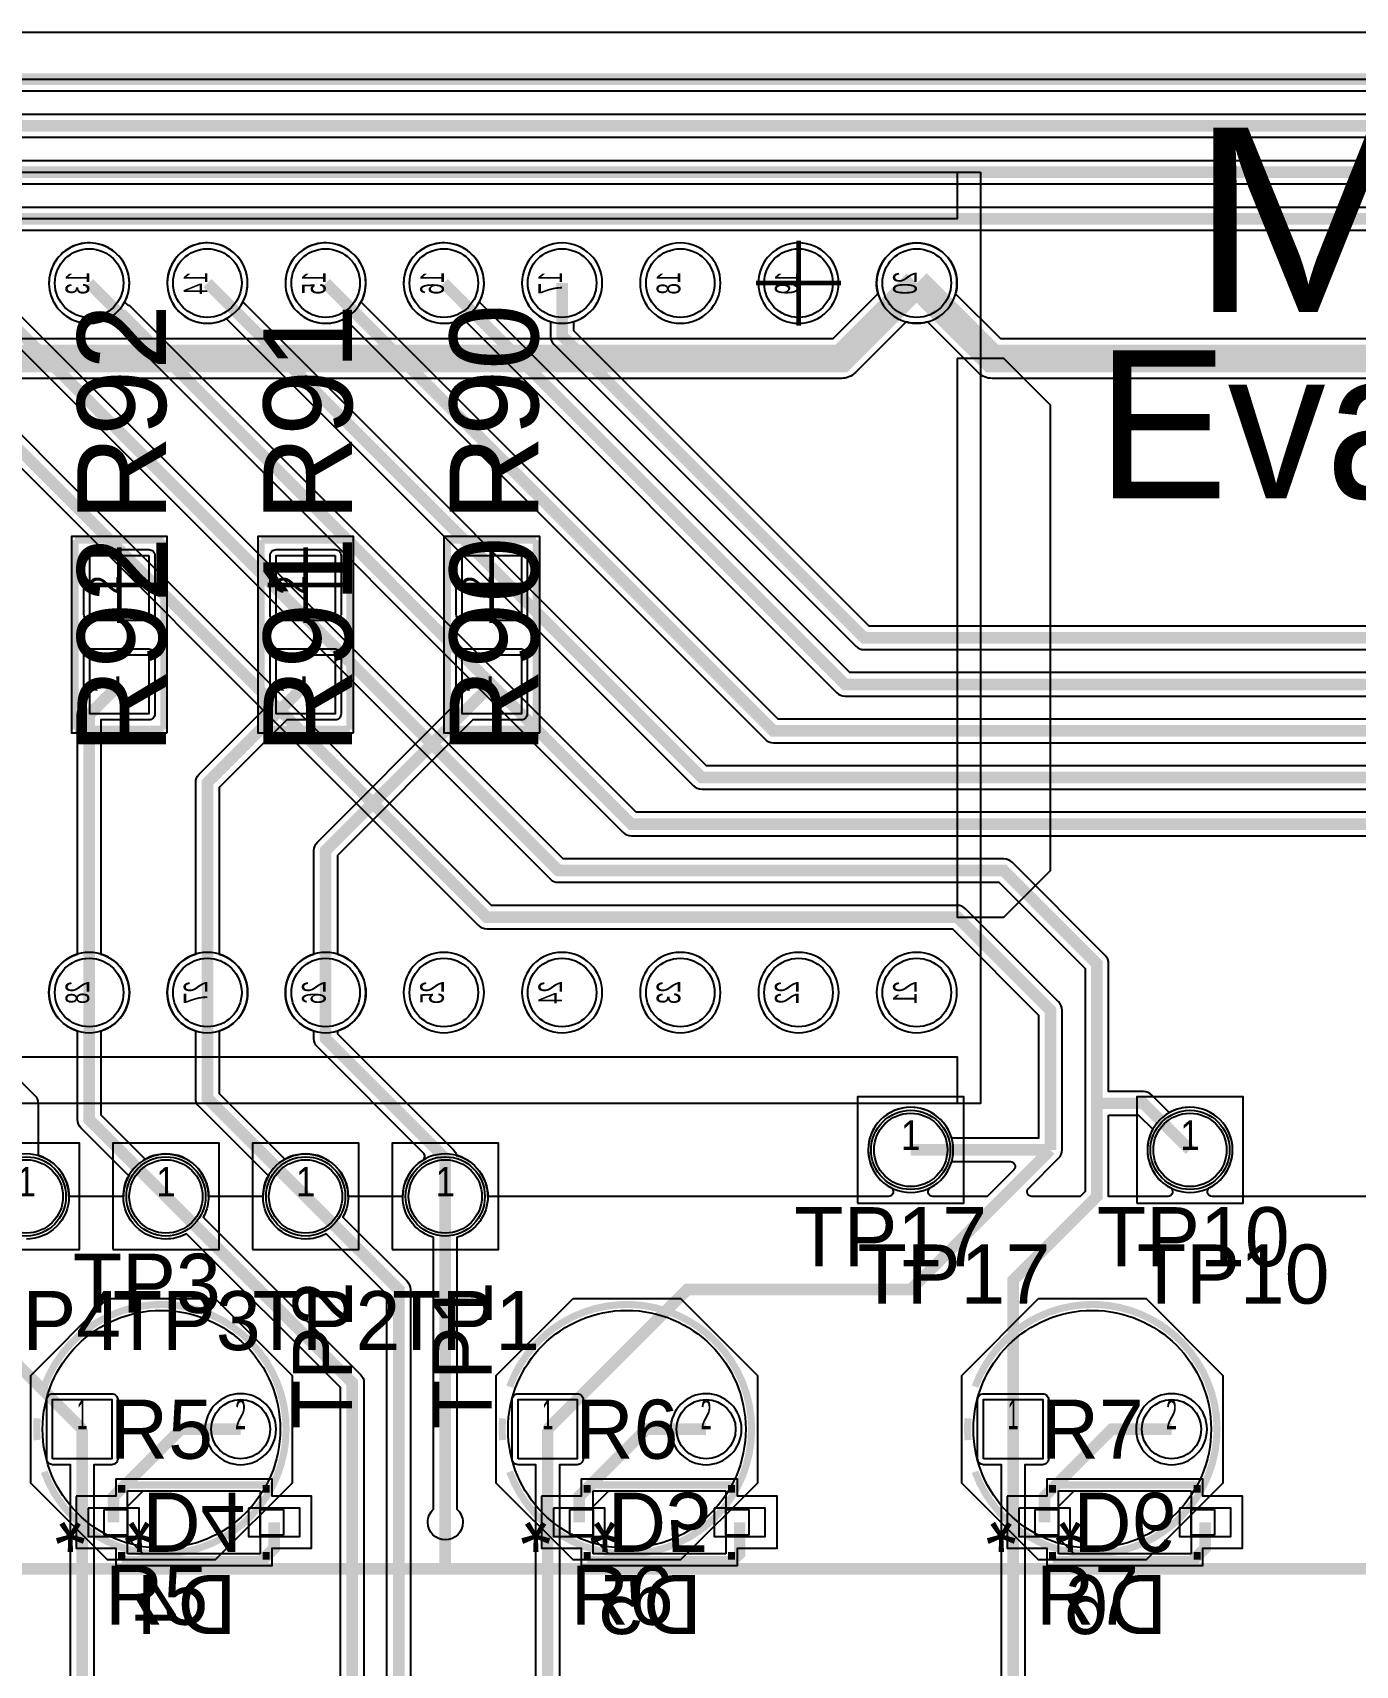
# Model space of a CAD drawing. Extents: x -64 to 44, y -64 to 41.
# Drawn here: x -32.86 to -4.45, y 4.93 to 40 of the extents above; entities that cross this region are included whole.
import ezdxf
from ezdxf.enums import TextEntityAlignment as Align

# ---------------------------------------------------------------- set-up
doc = ezdxf.new("R2010")
doc.units = 0
for name, color, linetype in [('ASSEMBLY', 12, 'CONTINUOUS'), ('BOND', 85, 'CONTINUOUS'), ('BOUND', 85, 'CONTINUOUS'), ('COND', 80, 'CONTINUOUS'), ('COND2', 2, 'CONTINUOUS'), ('PACKAGES', 202, 'CONTINUOUS'), ('SILK_SCREEN', 85, 'CONTINUOUS'), ('SOLDER_MASK', 85, 'CONTINUOUS'), ('TEXT', 142, 'CONTINUOUS')]:
    doc.layers.add(name, color=color, linetype=linetype)

msp = doc.modelspace()

# ---------------------------------------------------------------- linework, layer by layer
at = {"layer": 'ASSEMBLY'}
for points in [[(-12.5, 37), (-12.5, 17), (-63.5, 17), (-63.5, 37), (-12.5, 37)], [(-30.825, 8.3375), (-30.4875, 8.675)], [(-30.825, 8.675), (-27.975, 8.675)], [(-30.825, 7.325), (-30.825, 8.675)], [(-27.975, 8.675), (-27.975, 7.325)], [(-20.825, 8.3375), (-20.4875, 8.675)], [(-20.825, 8.675), (-17.975, 8.675)], [(-20.825, 7.325), (-20.825, 8.675)], [(-17.975, 8.675), (-17.975, 7.325)], [(-10.825, 8.3375), (-10.4875, 8.675)], [(-10.825, 8.675), (-7.975, 8.675)], [(-10.825, 7.325), (-10.825, 8.675)], [(-7.975, 8.675), (-7.975, 7.325)], [(-31.325, 7.725), (-31.325, 8.275)], [(-31.325, 8.275), (-30.825, 8.275)], [(-30.825, 8.275), (-30.825, 7.725)], [(-27.975, 7.725), (-27.975, 8.275)], [(-27.975, 8.275), (-27.475, 8.275)], [(-27.475, 8.275), (-27.475, 7.725)], [(-21.325, 7.725), (-21.325, 8.275)], [(-21.325, 8.275), (-20.825, 8.275)], [(-20.825, 8.275), (-20.825, 7.725)], [(-17.975, 7.725), (-17.975, 8.275)], [(-17.975, 8.275), (-17.475, 8.275)], [(-17.475, 8.275), (-17.475, 7.725)], [(-11.325, 7.725), (-11.325, 8.275)], [(-11.325, 8.275), (-10.825, 8.275)], [(-10.825, 8.275), (-10.825, 7.725)], [(-7.975, 7.725), (-7.975, 8.275)], [(-7.975, 8.275), (-7.475, 8.275)], [(-7.475, 8.275), (-7.475, 7.725)], [(-30.825, 7.725), (-31.325, 7.725)], [(-27.475, 7.725), (-27.975, 7.725)], [(-20.825, 7.725), (-21.325, 7.725)], [(-17.475, 7.725), (-17.975, 7.725)], [(-10.825, 7.725), (-11.325, 7.725)], [(-7.475, 7.725), (-7.975, 7.725)], [(-30.825, 7.6625), (-30.4875, 7.325)], [(-20.825, 7.6625), (-20.4875, 7.325)], [(-10.825, 7.6625), (-10.4875, 7.325)], [(-27.975, 7.325), (-30.825, 7.325)], [(-17.975, 7.325), (-20.825, 7.325)], [(-7.975, 7.325), (-10.825, 7.325)]]:
    msp.add_lwpolyline(points, dxfattribs=at)
at = {"layer": 'ASSEMBLY', "const_width": 0.1524}
for points in [[(-31.9525, 29.0988), (-30.0475, 29.0988)], [(-31.9525, 25.0348), (-31.9525, 29.0988)], [(-30.0475, 29.0988), (-30.0475, 25.0348)], [(-27.9525, 29.0988), (-26.0475, 29.0988)], [(-27.9525, 25.0348), (-27.9525, 29.0988)], [(-26.0475, 29.0988), (-26.0475, 25.0348)], [(-23.9525, 29.0988), (-22.0475, 29.0988)], [(-23.9525, 25.0348), (-23.9525, 29.0988)], [(-22.0475, 29.0988), (-22.0475, 25.0348)], [(-30.0475, 25.0348), (-31.9525, 25.0348)], [(-26.0475, 25.0348), (-27.9525, 25.0348)], [(-22.0475, 25.0348), (-23.9525, 25.0348)]]:
    msp.add_lwpolyline(points, dxfattribs=at)
at = {"layer": 'ASSEMBLY'}
for points in [[(-27.5455, 10, -1), (-32.6509, 10, -1), (-27.5455, 10)], [(-17.5455, 10, -1), (-22.6509, 10, -1), (-17.5455, 10)], [(-7.5455, 10, -1), (-12.6509, 10, -1), (-7.5455, 10)]]:
    msp.add_lwpolyline(points, format="xyb", dxfattribs=at)
at = {"layer": 'BOND'}
for points in [[(-30.365, 28.7686), (-30.365, 27.4986), (-31.635, 27.4986), (-31.635, 28.7686)], [(-26.365, 28.7686), (-26.365, 27.4986), (-27.635, 27.4986), (-27.635, 28.7686)], [(-22.365, 28.7686), (-22.365, 27.4986), (-23.635, 27.4986), (-23.635, 28.7686)], [(-30.365, 26.635), (-30.365, 25.365), (-31.635, 25.365), (-31.635, 26.635)], [(-26.365, 26.635), (-26.365, 25.365), (-27.635, 25.365), (-27.635, 26.635)], [(-22.365, 26.635), (-22.365, 25.365), (-23.635, 25.365), (-23.635, 26.635)]]:
    msp.add_lwpolyline(points, close=True, dxfattribs=at)
at = {"layer": 'BOUND'}
for points in [[(-12.5, 37), (-12.5, 17), (-63.5, 17), (-63.5, 37)], [(-29.9713, 24.9586), (-29.9713, 29.175), (-32.0287, 29.175), (-32.0287, 24.9586)], [(-25.9713, 24.9586), (-25.9713, 29.175), (-28.0287, 29.175), (-28.0287, 24.9586)], [(-21.9713, 24.9586), (-21.9713, 29.175), (-24.0287, 29.175), (-24.0287, 24.9586)], [(-15.143, 14.857), (-12.857, 14.857), (-12.857, 17.143), (-15.143, 17.143)], [(-9.143, 14.857), (-6.857, 14.857), (-6.857, 17.143), (-9.143, 17.143)], [(-34.143, 13.857), (-31.857, 13.857), (-31.857, 16.143), (-34.143, 16.143)], [(-31.143, 13.857), (-28.857, 13.857), (-28.857, 16.143), (-31.143, 16.143)], [(-28.143, 13.857), (-25.857, 13.857), (-25.857, 16.143), (-28.143, 16.143)], [(-25.143, 13.857), (-22.857, 13.857), (-22.857, 16.143), (-25.143, 16.143)], [(-31.2539, 12.8067), (-28.9425, 12.8067), (-27.2915, 11.1557), (-27.2915, 8.8443), (-28.9425, 7.1933), (-31.2539, 7.1933), (-32.9049, 8.8443), (-32.9049, 11.1557)], [(-21.2539, 12.8067), (-18.9425, 12.8067), (-17.2915, 11.1557), (-17.2915, 8.8443), (-18.9425, 7.1933), (-21.2539, 7.1933), (-22.9049, 8.8443), (-22.9049, 11.1557)], [(-11.2539, 12.8067), (-8.9425, 12.8067), (-7.2915, 11.1557), (-7.2915, 8.8443), (-8.9425, 7.1933), (-11.2539, 7.1933), (-12.9049, 8.8443), (-12.9049, 11.1557)], [(-31.929, 8.559), (-31.929, 7.441), (-31.079, 7.441), (-31.079, 7.071), (-27.721, 7.071), (-27.721, 7.441), (-26.871, 7.441), (-26.871, 8.559), (-27.721, 8.559), (-27.721, 8.929), (-31.079, 8.929), (-31.079, 8.559)], [(-21.929, 8.559), (-21.929, 7.441), (-21.079, 7.441), (-21.079, 7.071), (-17.721, 7.071), (-17.721, 7.441), (-16.871, 7.441), (-16.871, 8.559), (-17.721, 8.559), (-17.721, 8.929), (-21.079, 8.929), (-21.079, 8.559)], [(-11.929, 8.559), (-11.929, 7.441), (-11.079, 7.441), (-11.079, 7.071), (-7.721, 7.071), (-7.721, 7.441), (-6.871, 7.441), (-6.871, 8.559), (-7.721, 8.559), (-7.721, 8.929), (-11.079, 8.929), (-11.079, 8.559)]]:
    msp.add_lwpolyline(points, close=True, dxfattribs=at)
at = {"layer": 'COND'}
msp.add_lwpolyline([(-62.9999, 39), (42.9999, 39)], dxfattribs=at)
for points in [[(19.823, 32.5728), (-12.25, 32.5728, -0.198863), (-12.5521, 32.6979), (-13.6408, 33.7867), (-13.6685, 33.78, -0.058926), (-13.87, 33.7562, -0.058926), (-14.0715, 33.78), (-14.0992, 33.7867), (-15.1879, 32.6979, -0.198863), (-15.49, 32.5728), (-53, 32.5728, -1), (-53, 33.4272), (-15.667, 33.4272), (-14.7033, 34.3908), (-14.71, 34.4185, -0.058926), (-14.7338, 34.62, -1), (-13.0062, 34.62, -0.058926), (-13.03, 34.4185), (-13.0367, 34.3908), (-12.073, 33.4272), (20, 33.4272, -0.198863)], [(-26.2522, -11.7195), (-26.2522, 10.8955), (-29.5561, 14.1995), (-29.5889, 14.183, -0.117079), (-30, 14.0854, -0.414214), (-30.9146, 15, -0.117079), (-30.817, 15.4111), (-30.8005, 15.4439), (-31.8283, 16.4717, -0.198912), (-31.9022, 16.65), (-31.9022, 18.5538, -0.740257), (-31.9022, 20.2062), (-31.9022, 25.35, -0.198912), (-31.8283, 25.5283), (-31.7622, 25.5945), (-31.7622, 26.635, -0.414214), (-31.635, 26.7622), (-30.365, 26.7622, -0.414214), (-30.2378, 26.635), (-30.2378, 25.365, -0.414214), (-30.365, 25.2378), (-31.3978, 25.2378), (-31.3978, 20.2062, -0.740257), (-31.3978, 18.5538), (-31.3978, 16.7545), (-30.4439, 15.8005), (-30.4111, 15.817, -0.117079), (-30, 15.9146, -0.414214), (-29.0854, 15, -0.117079), (-29.183, 14.5889), (-29.1995, 14.5561), (-25.8217, 11.1783, -0.198912), (-25.7478, 11), (-25.7478, -11.7195, -0.212733)], [(-25.2522, -1.7195), (-25.2522, 12.8955), (-26.5561, 14.1995), (-26.5889, 14.183, -0.117079), (-27, 14.0854, -0.414214), (-27.9146, 15, -0.117079), (-27.817, 15.4111), (-27.8005, 15.4439), (-29.2883, 16.9317, -0.198912), (-29.3622, 17.11), (-29.3622, 18.5538, -0.740257), (-29.3622, 20.2062), (-29.3622, 23.89, -0.198912), (-29.2883, 24.0683), (-27.7622, 25.5945), (-27.7622, 26.635, -0.414214), (-27.635, 26.7622), (-26.365, 26.7622, -0.414214), (-26.2378, 26.635), (-26.2378, 25.365, -0.414214), (-26.365, 25.2378), (-27.4055, 25.2378), (-28.8578, 23.7855), (-28.8578, 20.2062, -0.740257), (-28.8578, 18.5538), (-28.8578, 17.2145), (-27.4439, 15.8005), (-27.4111, 15.817, -0.117079), (-27, 15.9146, -0.414214), (-26.0854, 15, -0.117079), (-26.183, 14.5889), (-26.1995, 14.5561), (-24.8217, 13.1783, -0.198912), (-24.7478, 13), (-24.7478, -1.7195, -0.212733)], [(-33.9378, 18.2945), (-32.8217, 17.1783, -0.198912), (-32.7478, 17), (-32.7478, 15.8799), (-32.7129, 15.8684, -0.323489), (-32.0854, 15, -0.414214), (-33, 14.0854, -0.117079)], [(-32.0522, 0.7622), (-32.0522, 9.2378), (-32.435, 9.2378, -0.414214), (-32.5622, 9.365), (-32.5622, 10.635, -0.414214), (-32.435, 10.7622), (-31.165, 10.7622, -0.414214), (-31.0378, 10.635), (-31.0378, 9.365, -0.414214), (-31.165, 9.2378), (-31.5478, 9.2378), (-31.5478, 0.7622)], [(-22.0522, 0.7622), (-22.0522, 9.2378), (-22.435, 9.2378, -0.414214), (-22.5622, 9.365), (-22.5622, 10.635, -0.414214), (-22.435, 10.7622), (-21.165, 10.7622, -0.414214), (-21.0378, 10.635), (-21.0378, 9.365, -0.414214), (-21.165, 9.2378), (-21.5478, 9.2378), (-21.5478, 0.7622)], [(-12.0522, 0.7622), (-12.0522, 9.2378), (-12.435, 9.2378, -0.414214), (-12.5622, 9.365), (-12.5622, 10.635, -0.414214), (-12.435, 10.7622), (-11.165, 10.7622, -0.414214), (-11.0378, 10.635), (-11.0378, 9.365, -0.414214), (-11.165, 9.2378), (-11.5478, 9.2378), (-11.5478, 0.7622)]]:
    msp.add_lwpolyline(points, format="xyb", dxfattribs=at)
for points in [[(-30.7862, 34.62, 1), (-32.5138, 34.62, 1)], [(-28.2462, 34.62, 1), (-29.9738, 34.62, 1)], [(-25.7062, 34.62, 1), (-27.4338, 34.62, 1)], [(-23.1662, 34.62, 1), (-24.8938, 34.62, 1)], [(-20.6262, 34.62, 1), (-22.3538, 34.62, 1)], [(-18.0862, 34.62, 1), (-19.8138, 34.62, 1)], [(-15.5462, 34.62, 1), (-17.2738, 34.62, 1)], [(-31.7622, 27.4986), (-31.7622, 28.7686, -0.414214), (-31.635, 28.8958), (-30.365, 28.8958, -0.414214), (-30.2378, 28.7686), (-30.2378, 27.4986, -0.414214), (-30.365, 27.3714), (-31.635, 27.3714, -0.414214)], [(-27.7622, 27.4986), (-27.7622, 28.7686, -0.414214), (-27.635, 28.8958), (-26.365, 28.8958, -0.414214), (-26.2378, 28.7686), (-26.2378, 27.4986, -0.414214), (-26.365, 27.3714), (-27.635, 27.3714, -0.414214)], [(-23.7622, 27.4986), (-23.7622, 28.7686, -0.414214), (-23.635, 28.8958), (-22.365, 28.8958, -0.414214), (-22.2378, 28.7686), (-22.2378, 27.4986, -0.414214), (-22.365, 27.3714), (-23.635, 27.3714, -0.414214)], [(-23.7622, 25.5945), (-23.7622, 26.635, -0.414214), (-23.635, 26.7622), (-22.365, 26.7622, -0.414214), (-22.2378, 26.635), (-22.2378, 25.365, -0.414214), (-22.365, 25.2378), (-23.4055, 25.2378), (-26.3178, 22.3255), (-26.3178, 20.2062, -0.329856), (-25.7062, 19.38, -0.318426), (-26.2838, 18.565), (-26.3178, 18.5531), (-26.3178, 18.4959), (-23.8217, 15.9997, -0.137348), (-23.755, 15.8812, -0.336831), (-23.0854, 15, -0.323489), (-23.7129, 14.1316), (-23.7478, 14.1201), (-23.7478, 8.2805, -0.212733), (-23.6228, 8, -1), (-24.3772, 8, -0.212733), (-24.2522, 8.2805), (-24.2522, 14.1201), (-24.2871, 14.1316, -0.323489), (-24.9146, 15, -0.258178), (-24.4859, 15.7749, 0.481797), (-24.468, 15.9328), (-26.7483, 18.2131, -0.198912), (-26.8222, 18.3914), (-26.8222, 18.5538, -0.740257), (-26.8222, 20.2062), (-26.8222, 22.43, -0.198912), (-26.7483, 22.6083)], [(-23.1662, 19.38, 1), (-24.8938, 19.38, 1)], [(-20.6262, 19.38, 1), (-22.3538, 19.38, 1)], [(-18.0862, 19.38, 1), (-19.8138, 19.38, 1)], [(-15.5462, 19.38, 1), (-17.2738, 19.38, 1)], [(-13.0062, 19.38, 1), (-14.7338, 19.38, 1)], [(-13.0854, 16, 1), (-14.9146, 16, 1)], [(-7.0854, 16, 1), (-8.9146, 16, 1)], [(-27.6342, 10, 1), (-29.1586, 10, 1)], [(-17.6342, 10, 1), (-19.1586, 10, 1)], [(-7.6342, 10, 1), (-9.1586, 10, 1)]]:
    msp.add_lwpolyline(points, format="xyb", close=True, dxfattribs=at)
for points, const_width in [([(-16.41, 34.62), (-16.41, 35.5346)], 0.1), ([(-13.87, 34.62), (-15.49, 33), (-53, 33)], 0.6), ([(-13.87, 34.62), (-12.25, 33), (20, 33), (24, 29)], 0.6), ([(-17.3246, 34.62), (-16.41, 34.62)], 0.1), ([(-16.41, 34.62), (-15.4954, 34.62)], 0.1), ([(-16.41, 33.7054), (-16.41, 34.62)], 0.1), ([(-31, 28.1336), (-31, 28.9466)], 0.1), ([(-27, 28.1336), (-27, 28.9466)], 0.1), ([(-23, 28.1336), (-23, 28.9466)], 0.1), ([(-31.813, 28.1336), (-31, 28.1336)], 0.1), ([(-31, 28.1336), (-30.187, 28.1336)], 0.1), ([(-31, 27.3206), (-31, 28.1336)], 0.1), ([(-27.813, 28.1336), (-27, 28.1336)], 0.1), ([(-27, 28.1336), (-26.187, 28.1336)], 0.1), ([(-27, 27.3206), (-27, 28.1336)], 0.1), ([(-23.813, 28.1336), (-23, 28.1336)], 0.1), ([(-23, 28.1336), (-22.187, 28.1336)], 0.1), ([(-23, 27.3206), (-23, 28.1336)], 0.1), ([(-31, 26), (-31.65, 25.35), (-31.65, 19.38)], 0.25), ([(-27, 26), (-29.11, 23.89), (-29.11, 19.38)], 0.25), ([(-26.57, 19.38), (-26.57, 22.43), (-23, 26)], 0.25), ([(-30, 15), (-31.65, 16.65), (-31.65, 19.38)], 0.25), ([(-27, 15), (-29.11, 17.11), (-29.11, 19.38)], 0.25), ([(-24, 15), (-24, 15.8214), (-26.57, 18.3914), (-26.57, 19.38)], 0.25), ([(-26, -12), (-26, 11), (-30, 15)], 0.25), ([(-25, -2), (-25, 13), (-27, 15)], 0.25), ([(-24, 8), (-24, 15)], 0.25), ([(-31.8, 0), (-31.8, 10)], 0.25), ([(-21.8, 0), (-21.8, 10)], 0.25), ([(-11.8, 0), (-11.8, 10)], 0.25)]:
    msp.add_lwpolyline(points, dxfattribs=dict(at, const_width=const_width))
for points in [[(-30.365, 28.7686), (-30.365, 27.4986), (-31.635, 27.4986), (-31.635, 28.7686)], [(-26.365, 28.7686), (-26.365, 27.4986), (-27.635, 27.4986), (-27.635, 28.7686)], [(-22.365, 28.7686), (-22.365, 27.4986), (-23.635, 27.4986), (-23.635, 28.7686)], [(-30.365, 26.635), (-30.365, 25.365), (-31.635, 25.365), (-31.635, 26.635)], [(-26.365, 26.635), (-26.365, 25.365), (-27.635, 25.365), (-27.635, 26.635)], [(-22.365, 26.635), (-22.365, 25.365), (-23.635, 25.365), (-23.635, 26.635)], [(-32.435, 9.365), (-32.435, 10.635), (-31.165, 10.635), (-31.165, 9.365)], [(-22.435, 9.365), (-22.435, 10.635), (-21.165, 10.635), (-21.165, 9.365)], [(-12.435, 9.365), (-12.435, 10.635), (-11.165, 10.635), (-11.165, 9.365)]]:
    msp.add_lwpolyline(points, close=True, dxfattribs=at)
for centre, radius in [((-31.65, 34.62), 0.7366), ((-29.11, 34.62), 0.7366), ((-26.57, 34.62), 0.7366), ((-24.03, 34.62), 0.7366), ((-21.49, 34.62), 0.7366), ((-18.95, 34.62), 0.7366), ((-16.41, 34.62), 0.7366), ((-13.87, 34.62), 0.7366), ((-31.65, 19.38), 0.7366), ((-29.11, 19.38), 0.7366), ((-26.57, 19.38), 0.7366), ((-24.03, 19.38), 0.7366), ((-21.49, 19.38), 0.7366), ((-18.95, 19.38), 0.7366), ((-16.41, 19.38), 0.7366), ((-13.87, 19.38), 0.7366), ((-14, 16), 0.7874), ((-8, 16), 0.7874), ((-33, 15), 0.7874), ((-30, 15), 0.7874), ((-27, 15), 0.7874), ((-24, 15), 0.7874), ((-28.3964, 10), 0.635), ((-18.3964, 10), 0.635), ((-8.3964, 10), 0.635)]:
    msp.add_circle(centre, radius, dxfattribs=at)
at = {"layer": 'COND2'}
for points, const_width in [([(31.54, 37.5), (31.54, 36.5114), (31.0286, 36), (25, 36), (22, 39), (-52.67, 39), (-57.05, 34.62)], 0.25), ([(34.08, 37.5), (31.58, 35), (24, 35), (21, 38), (-51.13, 38), (-54.51, 34.62)], 0.25), ([(36.62, 37.5), (33.12, 34), (23, 34), (20, 37), (-50, 37)], 0.25), ([(39.16, 37.5), (34.66, 33), (22, 33), (19, 36), (-50, 36)], 0.25), ([(-16.41, 34.62), (-16.41, 35.5346)], 0.1), ([(-11, 16), (-11, 19), (-13, 21), (-23.11, 21), (-36.73, 34.62)], 0.25), ([(-10, 17), (-10, 20), (-12, 22), (-21.57, 22), (-34.19, 34.62)], 0.25), ([(-1.8, 17), (-1.8, 21.8), (-3, 23), (-20, 23), (-30.9209, 33.9209), (-30.9509, 33.9209), (-31.65, 34.62)], 0.25), ([(8.2, 16), (8.2, 21.8), (6, 24), (-18.49, 24), (-29.11, 34.62)], 0.25), ([(13, 16.9999), (12, 17.9999), (12, 24), (11, 25), (-16.95, 25), (-26.57, 34.62)], 0.25), ([(16, 17.4701), (15, 18.4701), (15, 23), (12, 26), (-15.41, 26), (-24.03, 34.62)], 0.25), ([(19, 18), (18, 19), (18, 22), (13, 27), (-15, 27), (-21.49, 33.49), (-21.49, 34.62)], 0.25), ([(-17.3246, 34.62), (-16.41, 34.62)], 0.1), ([(-16.41, 34.62), (-15.4954, 34.62)], 0.1), ([(-16.41, 33.7054), (-16.41, 34.62)], 0.1), ([(-11.8, 10), (-11.8, 13.2), (-10, 15), (-10, 17)], 0.25), ([(-8, 16), (-9, 17), (-10, 17)], 0.25), ([(-21.8, 10), (-18.8, 13), (-14, 13), (-11, 16)], 0.25), ([(-14, 16), (-11, 16)], 0.25), ([(-31.8, 10), (-34.8, 13), (-47, 13), (-48, 14), (-48, 15)], 0.25), ([(-28.3964, 10), (-29.682, 10), (-31.125, 8.557), (-31.125, 8)], 0.25), ([(-18.3964, 10), (-19.682, 10), (-21.125, 8.557), (-21.125, 8)], 0.25), ([(-8.3964, 10), (-9.682, 10), (-11.125, 8.557), (-11.125, 8)], 0.25), ([(-27.675, 8), (-27.675, 7.443), (-28.118, 7)], 0.25), ([(-24, 7), (-24, 8)], 0.25), ([(-17.675, 8), (-17.675, 7.325), (-18, 7)], 0.25), ([(-7.675, 8), (-7.675, 7.443), (-8.118, 7)], 0.25), ([(-28.118, 7), (-38, 7)], 0.25), ([(-24, 7), (-28.118, 7)], 0.25), ([(-18, 7), (-24, 7)], 0.25), ([(-18, 7), (-8.118, 7)], 0.25), ([(1.882, 7), (-8.118, 7)], 0.25)]:
    msp.add_lwpolyline(points, dxfattribs=dict(at, const_width=const_width))
msp.add_lwpolyline([(-52.5655, 38.7478), (21.8955, 38.7478)], dxfattribs=at)
for points in [[(31.4755, 35.2522), (33.3169, 37.0936), (33.3013, 37.126, -0.112408), (33.2162, 37.5, -2.414214), (34.08, 36.6362, -0.112408), (33.706, 36.7213), (33.6736, 36.7369), (31.7583, 34.8217, -0.198912), (31.58, 34.7478), (24, 34.7478, -0.198912), (23.8217, 34.8217), (20.8955, 37.7478), (-51.0255, 37.7478), (-53.7475, 35.0259, -0.1229), (-53.6462, 34.62, -2.414214), (-54.51, 35.4838, -0.112408), (-54.136, 35.3987), (-54.1036, 35.3831), (-51.3083, 38.1783, -0.198912), (-51.13, 38.2522), (21, 38.2522, -0.198912), (21.1783, 38.1783), (24.1045, 35.2522)], [(33.0155, 34.2522), (35.8569, 37.0936), (35.8413, 37.126, -0.112408), (35.7562, 37.5, -2.414214), (36.62, 36.6362, -0.112408), (36.246, 36.7213), (36.2136, 36.7369), (33.2983, 33.8217, -0.198912), (33.12, 33.7478), (23, 33.7478, -0.198912), (22.8217, 33.8217), (19.8955, 36.7478), (-49.7195, 36.7478, -0.212733), (-50, 36.6228, -1), (-50, 37.3772, -0.212733), (-49.7195, 37.2522), (20, 37.2522, -0.198912), (20.1783, 37.1783), (23.1045, 34.2522)], [(34.5555, 33.2522), (38.3969, 37.0936), (38.3813, 37.126, -0.112408), (38.2962, 37.5, -2.414214), (39.16, 36.6362, -0.112408), (38.786, 36.7213), (38.7536, 36.7369), (34.8383, 32.8217, -0.198912), (34.66, 32.7478), (22, 32.7478, -0.198912), (21.8217, 32.8217), (18.8955, 35.7478), (-49.7195, 35.7478, -0.212733), (-50, 35.6228, -1), (-50, 36.3772, -0.212733), (-49.7195, 36.2522), (19, 36.2522, -0.198912), (19.1783, 36.1783), (22.1045, 33.2522)], [(-18.0862, 34.62, 1), (-19.8138, 34.62, 1)], [(-15.5462, 34.62, 1), (-17.2738, 34.62, 1)], [(-13.0062, 34.62, 1), (-14.7338, 34.62, 1)], [(-30.7862, 19.38, 1), (-32.5138, 19.38, 1)], [(-28.2462, 19.38, 1), (-29.9738, 19.38, 1)], [(-25.7062, 19.38, 1), (-27.4338, 19.38, 1)], [(-23.1662, 19.38, 1), (-24.8938, 19.38, 1)], [(-20.6262, 19.38, 1), (-22.3538, 19.38, 1)], [(-18.0862, 19.38, 1), (-19.8138, 19.38, 1)], [(-15.5462, 19.38, 1), (-17.2738, 19.38, 1)], [(-13.0062, 19.38, 1), (-14.7338, 19.38, 1)], [(-9.7478, 16.7478), (-9.1045, 16.7478), (-8.8005, 16.4439), (-8.817, 16.4111, 0.117079), (-8.9146, 16, 0.277982), (-8.4274, 15.1914, -0.782141), (-8.4749, 15), (-9.7478, 15)], [(-13.1201, 15.7478), (-11.8541, 15.7478, -0.667865), (-11.7823, 15.5744), (-12.3567, 15), (-13.5251, 15, -0.782141), (-13.5726, 15.1914, 0.193685), (-13.1316, 15.7129)]]:
    msp.add_lwpolyline(points, format="xyb", close=True, dxfattribs=at)
for points in [[(-3, 23.2522), (-19.8955, 23.2522), (-30.7426, 34.0992, 0.094464), (-30.8207, 34.1523), (-30.8296, 34.1562), (-30.8869, 34.2136), (-30.8713, 34.246, 0.11232), (-30.7862, 34.6197), (-30.7862, 34.62, 2.414214), (-31.65, 33.7562, 0.1229), (-31.2441, 33.8575), (-31.1292, 33.7426, 0.094374), (-31.0512, 33.6895), (-31.0423, 33.6857), (-20.1783, 22.8217, 0.198912), (-20, 22.7478), (-3.1045, 22.7478)], [(6, 24.2522), (-18.3855, 24.2522), (-28.3474, 34.2141, 0.122806), (-28.2462, 34.6197), (-28.2462, 34.62, 2.414214), (-29.11, 33.7562, 0.1229), (-28.7041, 33.8575), (-18.6683, 23.8217, 0.198912), (-18.49, 23.7478), (5.8955, 23.7478)], [(11, 25.2522), (-16.8455, 25.2522), (-25.8069, 34.2135), (-25.7914, 34.246, 0.112414), (-25.7062, 34.62, 2.414214), (-26.57, 33.7562, 0.1229), (-26.1641, 33.8575), (-17.1283, 24.8217, 0.198912), (-16.95, 24.7478), (10.8955, 24.7478)], [(12, 26.2522), (-15.3055, 26.2522), (-23.2669, 34.2135), (-23.2514, 34.246, 0.112414), (-23.1662, 34.62, 2.414214), (-24.03, 33.7562, 0.1229), (-23.6241, 33.8575), (-15.5883, 25.8217, 0.198912), (-15.41, 25.7478), (11.8955, 25.7478)], [(13, 27.2522), (-14.8955, 27.2522), (-21.2378, 33.5945), (-21.2378, 33.7938, 0.329856), (-20.6262, 34.62, 1), (-22.3538, 34.62, 0.329856), (-21.7422, 33.7938), (-21.7422, 33.49, 0.198912), (-21.6683, 33.3117), (-15.1783, 26.8217, 0.198912), (-15, 26.7478), (12.8955, 26.7478)], [(-33.7841, 33.8575), (-21.7483, 21.8217, 0.198912), (-21.57, 21.7478), (-12.1045, 21.7478), (-10.2522, 19.8955), (-10.2522, 15.1045), (-10.3567, 15), (-11.3981, 15, -0.667865), (-11.4699, 15.1734), (-10.8217, 15.8217, 0.198912), (-10.7478, 16), (-10.7478, 19, 0.198912), (-10.8217, 19.1783), (-12.8217, 21.1783, 0.198912), (-13, 21.2522), (-23.0055, 21.2522), (-35.9674, 34.2141, 0.122806)], [(-2.0522, 15), (-7.5251, 15, -0.782141), (-7.5726, 15.1914, 0.277982), (-7.0854, 16, 0.414214), (-8, 16.9146, 0.117079), (-8.4111, 16.817), (-8.4439, 16.8005), (-8.8217, 17.1783, 0.198912), (-9, 17.2522), (-9.7478, 17.2522), (-9.7478, 20, 0.198912), (-9.8217, 20.1783), (-11.8217, 22.1783, 0.198912), (-12, 22.2522), (-21.4655, 22.2522), (-33.4274, 34.2141, 0.122806)], [(-36.3241, 33.8575), (-23.2883, 20.8217, 0.198912), (-23.11, 20.7478), (-13.1045, 20.7478), (-11.2522, 18.8955), (-11.2522, 16.2522), (-13.1201, 16.2522), (-13.1316, 16.2871, 0.323489), (-14, 16.9146, 0.414214), (-14.9146, 16, 0.277982), (-14.4274, 15.1914, -0.782141), (-14.4749, 15), (-23.0841, 15), (-23.0867, 15.0481, 0.948757), (-24.9133, 15.0481), (-24.9159, 15), (-26.0841, 15), (-26.0867, 15.0481, 0.948757), (-27.9133, 15.0481), (-27.9159, 15), (-29.0841, 15), (-29.0867, 15.0481, 0.948757), (-30.9133, 15.0481), (-30.9159, 15), (-32.0841, 15), (-32.0867, 15.0481, 0.948757), (-33.9133, 15.0481)]]:
    msp.add_lwpolyline(points, format="xyb", dxfattribs=at)
for points in [[(-32.435, 9.365), (-32.435, 10.635), (-31.165, 10.635), (-31.165, 9.365)], [(-22.435, 9.365), (-22.435, 10.635), (-21.165, 10.635), (-21.165, 9.365)], [(-12.435, 9.365), (-12.435, 10.635), (-11.165, 10.635), (-11.165, 9.365)], [(-31.675, 8.305), (-31.675, 7.695), (-30.575, 7.695), (-30.575, 8.305)], [(-28.225, 8.305), (-28.225, 7.695), (-27.125, 7.695), (-27.125, 8.305)], [(-21.675, 8.305), (-21.675, 7.695), (-20.575, 7.695), (-20.575, 8.305)], [(-18.225, 8.305), (-18.225, 7.695), (-17.125, 7.695), (-17.125, 8.305)], [(-11.675, 8.305), (-11.675, 7.695), (-10.575, 7.695), (-10.575, 8.305)], [(-8.225, 8.305), (-8.225, 7.695), (-7.125, 7.695), (-7.125, 8.305)]]:
    msp.add_lwpolyline(points, close=True, dxfattribs=at)
for centre, radius in [((-31.65, 34.62), 0.7366), ((-29.11, 34.62), 0.7366), ((-26.57, 34.62), 0.7366), ((-24.03, 34.62), 0.7366), ((-21.49, 34.62), 0.7366), ((-18.95, 34.62), 0.7366), ((-16.41, 34.62), 0.7366), ((-13.87, 34.62), 0.7366), ((-31.65, 19.38), 0.7366), ((-29.11, 19.38), 0.7366), ((-26.57, 19.38), 0.7366), ((-24.03, 19.38), 0.7366), ((-21.49, 19.38), 0.7366), ((-18.95, 19.38), 0.7366), ((-16.41, 19.38), 0.7366), ((-13.87, 19.38), 0.7366), ((-14, 16), 0.7874), ((-8, 16), 0.7874), ((-33, 15), 0.7874), ((-30, 15), 0.7874), ((-27, 15), 0.7874), ((-24, 15), 0.7874), ((-28.3964, 10), 0.635), ((-18.3964, 10), 0.635), ((-8.3964, 10), 0.635)]:
    msp.add_circle(centre, radius, dxfattribs=at)
at = {"layer": 'PACKAGES'}
msp.add_lwpolyline([(-63.5, 40), (-63.5, -64), (43.5, -64), (43.5, 40)], close=True, dxfattribs=at)
at = {"layer": 'SILK_SCREEN'}
for points in [[(-64, 37), (-13, 37), (-13, 36), (-63, 36), (-63, 31), (-64, 31)], [(-13, 33), (-13, 21), (-12, 21), (-11, 22), (-11, 32), (-12, 33)], [(-64, 24), (-63, 24), (-63, 18), (-13, 18), (-13, 17), (-64, 17)]]:
    msp.add_lwpolyline(points, close=True, dxfattribs=at)
msp.add_lwpolyline([(-12.5, 37), (-12.5, 17), (-63.5, 17), (-63.5, 37), (-12.5, 37)], dxfattribs=at)
at = {"layer": 'SILK_SCREEN', "const_width": 0.1524}
for points in [[(-31.9525, 29.0988), (-30.0475, 29.0988)], [(-31.9525, 25.0348), (-31.9525, 29.0988)], [(-30.0475, 29.0988), (-30.0475, 25.0348)], [(-27.9525, 29.0988), (-26.0475, 29.0988)], [(-27.9525, 25.0348), (-27.9525, 29.0988)], [(-26.0475, 29.0988), (-26.0475, 25.0348)], [(-23.9525, 29.0988), (-22.0475, 29.0988)], [(-23.9525, 25.0348), (-23.9525, 29.0988)], [(-22.0475, 29.0988), (-22.0475, 25.0348)], [(-30.0475, 25.0348), (-31.9525, 25.0348)], [(-26.0475, 25.0348), (-27.9525, 25.0348)], [(-22.0475, 25.0348), (-23.9525, 25.0348)], [(-30.952, 8.802), (-27.848, 8.802)], [(-30.952, 8.6377), (-30.952, 8.802)], [(-27.848, 8.802), (-27.848, 8.6377)], [(-20.952, 8.802), (-17.848, 8.802)], [(-20.952, 8.6377), (-20.952, 8.802)], [(-17.848, 8.802), (-17.848, 8.6377)], [(-10.952, 8.802), (-7.848, 8.802)], [(-10.952, 8.6377), (-10.952, 8.802)], [(-7.848, 8.802), (-7.848, 8.6377)], [(-30.952, 7.198), (-30.952, 7.3623)], [(-27.848, 7.3623), (-27.848, 7.198)], [(-20.952, 7.198), (-20.952, 7.3623)], [(-17.848, 7.3623), (-17.848, 7.198)], [(-10.952, 7.198), (-10.952, 7.3623)], [(-7.848, 7.3623), (-7.848, 7.198)], [(-27.848, 7.198), (-30.952, 7.198)], [(-17.848, 7.198), (-20.952, 7.198)], [(-7.848, 7.198), (-10.952, 7.198)]]:
    msp.add_lwpolyline(points, dxfattribs=at)
for points in [[(-27.4185, 10, 0.83966), (-32.6175, 10.9132)], [(-17.4185, 10, 0.83966), (-22.6175, 10.9132)], [(-7.4185, 10, 0.83966), (-12.6175, 10.9132)], [(-32.7677, 10.2331, 0.043577), (-32.7677, 9.7669)], [(-22.7677, 10.2331, 0.043577), (-22.7677, 9.7669)], [(-12.7677, 10.2331, 0.043577), (-12.7677, 9.7669)], [(-32.6175, 9.0868, 0.83966), (-27.4185, 10)], [(-22.6175, 9.0868, 0.83966), (-17.4185, 10)], [(-12.6175, 9.0868, 0.83966), (-7.4185, 10)]]:
    msp.add_lwpolyline(points, format="xyb", dxfattribs=at)
at = {"layer": 'SOLDER_MASK'}
for points in [[(-30.365, 28.7686), (-30.365, 27.4986), (-31.635, 27.4986), (-31.635, 28.7686)], [(-26.365, 28.7686), (-26.365, 27.4986), (-27.635, 27.4986), (-27.635, 28.7686)], [(-22.365, 28.7686), (-22.365, 27.4986), (-23.635, 27.4986), (-23.635, 28.7686)], [(-30.365, 26.635), (-30.365, 25.365), (-31.635, 25.365), (-31.635, 26.635)], [(-26.365, 26.635), (-26.365, 25.365), (-27.635, 25.365), (-27.635, 26.635)], [(-22.365, 26.635), (-22.365, 25.365), (-23.635, 25.365), (-23.635, 26.635)], [(-32.435, 9.365), (-32.435, 10.635), (-31.165, 10.635), (-31.165, 9.365)], [(-22.435, 9.365), (-22.435, 10.635), (-21.165, 10.635), (-21.165, 9.365)], [(-12.435, 9.365), (-12.435, 10.635), (-11.165, 10.635), (-11.165, 9.365)]]:
    msp.add_lwpolyline(points, close=True, dxfattribs=at)
for centre, radius in [((-31.65, 34.62), 0.7366), ((-29.11, 34.62), 0.7366), ((-26.57, 34.62), 0.7366), ((-24.03, 34.62), 0.7366), ((-21.49, 34.62), 0.7366), ((-18.95, 34.62), 0.7366), ((-16.41, 34.62), 0.7366), ((-13.87, 34.62), 0.7366), ((-31.65, 19.38), 0.7366), ((-29.11, 19.38), 0.7366), ((-26.57, 19.38), 0.7366), ((-24.03, 19.38), 0.7366), ((-21.49, 19.38), 0.7366), ((-18.95, 19.38), 0.7366), ((-16.41, 19.38), 0.7366), ((-13.87, 19.38), 0.7366), ((-14, 16), 0.8509), ((-8, 16), 0.8509), ((-33, 15), 0.8509), ((-30, 15), 0.8509), ((-27, 15), 0.8509), ((-24, 15), 0.8509), ((-28.3964, 10), 0.635), ((-18.3964, 10), 0.635), ((-8.3964, 10), 0.635)]:
    msp.add_circle(centre, radius, dxfattribs=at)

# ---------------------------------------------------------------- texts
at = {"layer": 'ASSEMBLY', "text_generation_flag": 2, "width": 1.02}
for p in [(-30.571, 8.635), (-20.571, 8.635), (-10.571, 8.635)]:
    msp.add_text('*', height=1.27, rotation=180, dxfattribs=at).set_placement(p, align=Align.CENTER)
at = {"layer": 'SILK_SCREEN'}
for s, height, width, p in [('Matrix', 3.962, 1.147653, (-8, 34)), ('Eval-Board', 3.175, 0.991811, (-10, 30))]:
    msp.add_text(s, height=height, dxfattribs=dict(at, width=width)).set_placement(p)
at = {"layer": 'SILK_SCREEN', "text_generation_flag": 2, "width": 1.02}
for p in [(-32.056, 8.635), (-22.056, 8.635), (-12.056, 8.635)]:
    msp.add_text('*', height=1.27, rotation=180, dxfattribs=at).set_placement(p, align=Align.CENTER)
at = {"layer": 'TEXT', "text_generation_flag": 2}
for s, height, rotation, width, p in [('13', 0.508, 90, 0.649606, (-31.65, 34.62)), ('14', 0.508, 90, 0.649606, (-29.11, 34.62)), ('15', 0.508, 90, 0.649606, (-26.57, 34.62)), ('16', 0.508, 90, 0.649606, (-24.03, 34.62)), ('17', 0.508, 90, 0.649606, (-21.49, 34.62)), ('18', 0.508, 90, 0.649606, (-18.95, 34.62)), ('19', 0.508, 90, 0.649606, (-16.41, 34.62)), ('20', 0.508, 90, 0.649606, (-13.87, 34.62)), ('28', 0.508, 90, 0.649606, (-31.65, 19.38)), ('27', 0.508, 90, 0.649606, (-29.11, 19.38)), ('26', 0.508, 90, 0.649606, (-26.57, 19.38)), ('25', 0.508, 90, 0.649606, (-24.03, 19.38)), ('24', 0.508, 90, 0.649606, (-21.49, 19.38)), ('23', 0.508, 90, 0.649606, (-18.95, 19.38)), ('22', 0.508, 90, 0.649606, (-16.41, 19.38)), ('21', 0.508, 90, 0.649606, (-13.87, 19.38)), ('D4', 1.27, 180, 1.02, (-29.4, 8.635)), ('D5', 1.27, 180, 1.02, (-19.4, 8.635)), ('D6', 1.27, 180, 1.02, (-9.4, 8.635))]:
    msp.add_text(s, height=height, rotation=rotation, dxfattribs=dict(at, width=width)).set_placement(p, align=Align.CENTER)
at = {"layer": 'TEXT'}
for s, p in [('R92', (-30, 29.5)), ('R91', (-26, 29.5)), ('R90', (-22, 29.5)), ('R92', (-30, 24.5)), ('R91', (-26, 24.5)), ('R90', (-22, 24.5))]:
    msp.add_text(s, height=1.905, rotation=90, dxfattribs=at).set_placement(p)
at = {"layer": 'TEXT', "width": 0.88}
for s, p in [('2', (-31, 28.1336)), ('2', (-27, 28.1336)), ('2', (-23, 28.1336)), ('1', (-31, 26)), ('1', (-27, 26)), ('1', (-23, 26))]:
    msp.add_text(s, height=0.635, rotation=90, dxfattribs=at).set_placement(p, align=Align.CENTER)
at = {"layer": 'TEXT'}
for s, height, width, p in [('1', 0.635, 0.88, (-14, 16)), ('1', 0.635, 0.88, (-8, 16)), ('1', 0.635, 0.88, (-33, 15)), ('1', 0.635, 0.88, (-30, 15)), ('1', 0.635, 0.88, (-27, 15)), ('1', 0.635, 0.88, (-24, 15)), ('1', 0.635, 0.500157, (-31.8, 10)), ('R5', 1.27, 1.02, (-30.0982, 9.365)), ('2', 0.635, 0.500157, (-28.3964, 10)), ('1', 0.635, 0.500157, (-21.8, 10)), ('R6', 1.27, 1.02, (-20.0982, 9.365)), ('2', 0.635, 0.500157, (-18.3964, 10)), ('1', 0.635, 0.500157, (-11.8, 10)), ('R7', 1.27, 1.02, (-10.0982, 9.365)), ('2', 0.635, 0.500157, (-8.3964, 10)), ('R5', 1.27, 1.02, (-30.2, 5.8)), ('R6', 1.27, 1.02, (-20.2, 5.8)), ('R7', 1.27, 1.02, (-10.2, 5.8))]:
    msp.add_text(s, height=height, dxfattribs=dict(at, width=width)).set_placement(p, align=Align.CENTER)
at = {"layer": 'TEXT', "width": 1.02}
for s, p in [('TP17', (-16.5, 13.5)), ('TP10', (-10, 13.5)), ('TP3', (-32, 12.5)), ('TP17', (-15.143, 12.698)), ('TP10', (-9.143, 12.698)), ('TP3', (-31.143, 11.698)), ('TP2', (-28.143, 11.698)), ('TP4', (-34.143, 11.698)), ('TP1', (-25.143, 11.698))]:
    msp.add_text(s, height=1.27, dxfattribs=at).set_placement(p)
for s, p in [('TP2', (-26, 10)), ('TP1', (-23, 10))]:
    msp.add_text(s, height=1.27, rotation=90, dxfattribs=at).set_placement(p)
at = {"layer": 'TEXT', "text_generation_flag": 2, "width": 1.02}
for s, p in [('D4', (-29.6, 5.6)), ('D5', (-19.6, 5.6)), ('D6', (-9.6, 5.6))]:
    msp.add_text(s, height=1.27, dxfattribs=at).set_placement(p, align=Align.CENTER)

doc.saveas('drawing.dxf')
